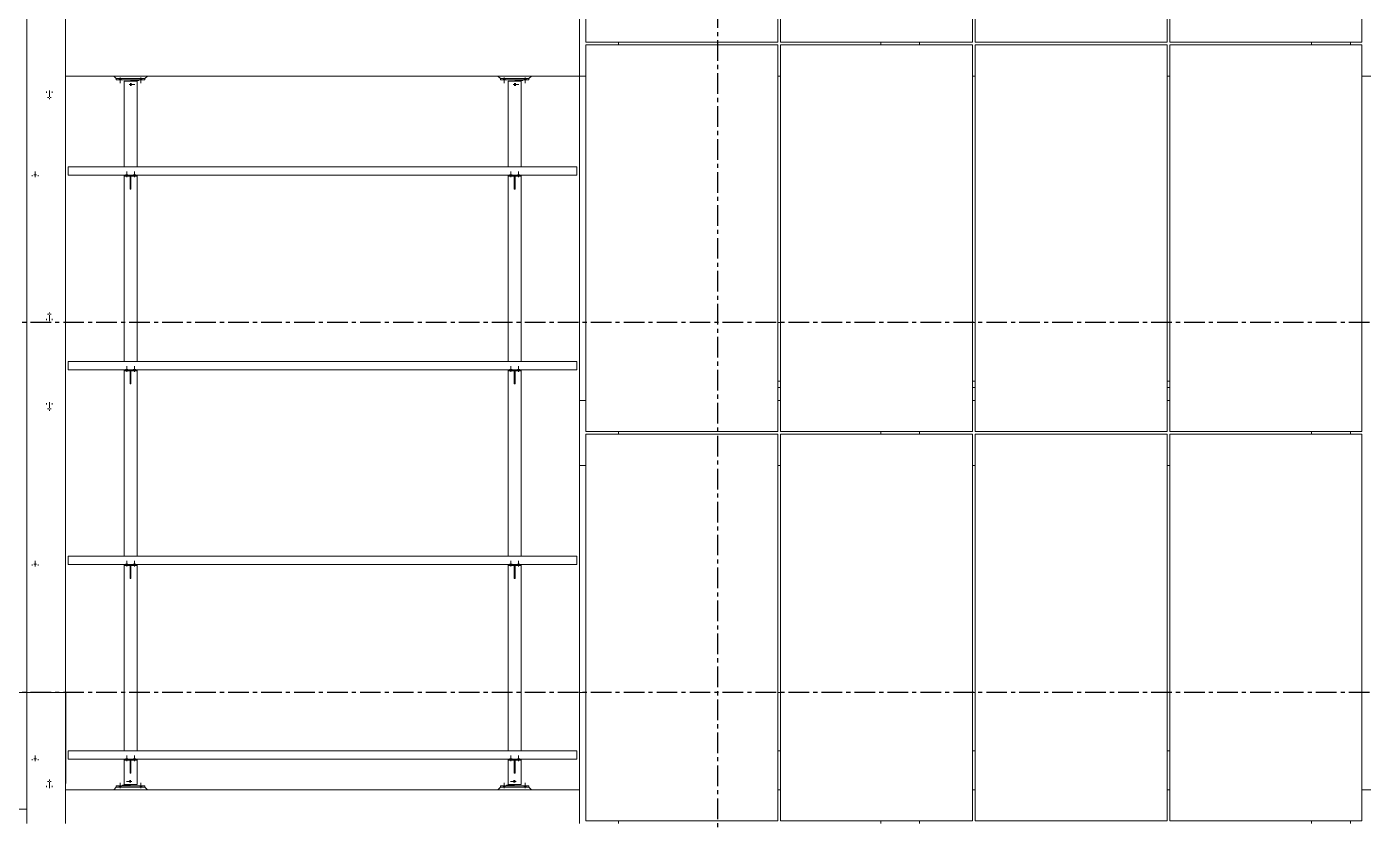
# Model space of a CAD drawing. Header units: millimetres. Extents: x 3774 to 718460, y -768339 to 192544.
# Drawn here: x 419649 to 429947, y -638927 to -632797 of the extents above; entities that cross this region are included whole.
import ezdxf

# ---------------------------------------------------------------- set-up
doc = ezdxf.new("R2010")
doc.units = ezdxf.units.MM
for name, pattern in [('CENTER', [50.8, 31.75, -6.35, 6.35, -6.35]), ('XKITLINE00', [0]), ('XKITLINE02', [4, 2, -2])]:
    doc.linetypes.add(name, pattern=pattern)
doc.layers.add('Bolt', color=7, linetype='Continuous', lineweight=0)
doc.layers.add('Part', color=7, linetype='Continuous', lineweight=0)

# ---------------------------------------------------------------- blocks, each defined once
blk = doc.blocks.new('*A6373519')
at = {"layer": 'Part', "color": 7, "linetype": 'XKITLINE00', "lineweight": 0}
for p, q in [((2328.969518, -124.453462), (2179.563596, -124.453462)), ((2328.169484, -131.653462), (2328.969518, -131.653462))]:
    blk.add_line(p, q, dxfattribs=at)
blk = doc.blocks.new('*A13134195')
at = {"layer": 'Part', "color": 7, "linetype": 'XKITLINE00', "lineweight": 0}
for p, q in [((2331.369518, -86.453462), (2331.369518, -82.453462)), ((2331.369518, -86.453462), (2363.435963, -86.453462)), ((2375.275963, -86.453462), (2375.435963, -86.453462)), ((2387.275963, -86.453462), (2387.435963, -86.453462)), ((2399.275963, -86.453462), (2399.435963, -86.453462)), ((2411.275963, -86.453462), (2423.369525, -86.453462))]:
    blk.add_line(p, q, dxfattribs=at)
blk = doc.blocks.new('*A13144196')
at = {"layer": 'Part', "color": 7, "linetype": 'XKITLINE00', "lineweight": 0}
for p, q in [((2375.275963, -101.653462), (2375.435963, -101.653462)), ((2387.275963, -101.653462), (2387.435963, -101.653462)), ((2399.275963, -101.653462), (2399.435963, -101.653462)), ((2375.275963, -105.253462), (2375.435963, -105.253462)), ((2387.275963, -105.253462), (2387.435963, -105.253462)), ((2399.275963, -105.253462), (2399.435963, -105.253462))]:
    blk.add_line(p, q, dxfattribs=at)
blk = doc.blocks.new('*A13194201')
at = {"layer": 'Part', "color": 7, "linetype": 'XKITLINE00', "lineweight": 0}
for p, q in [((2399.435963, -60.533462), (2399.435963, -84.373462)), ((2411.275963, -60.533462), (2411.275963, -84.373462)), ((2411.275963, -84.373462), (2399.435963, -84.373462)), ((2411.275963, -84.533462), (2399.435963, -84.533462)), ((2399.435963, -84.533462), (2399.435963, -108.373462)), ((2411.275963, -84.533462), (2411.275963, -108.373462)), ((2411.275963, -108.373462), (2399.435963, -108.373462)), ((2411.275963, -108.533462), (2399.435963, -108.533462)), ((2399.435963, -108.533462), (2399.435963, -132.373462)), ((2411.275963, -108.533462), (2411.275963, -132.373462)), ((2411.275963, -132.373462), (2399.435963, -132.373462))]:
    blk.add_line(p, q, dxfattribs=at)
blk = doc.blocks.new('*A13204202')
at = {"layer": 'Part', "color": 7, "linetype": 'XKITLINE00', "lineweight": 0}
for p, q in [((2387.435963, -60.533462), (2387.435963, -84.373462)), ((2399.275963, -60.533462), (2399.275963, -84.373462)), ((2399.275963, -84.373462), (2387.435963, -84.373462)), ((2399.275963, -84.533462), (2387.435963, -84.533462)), ((2387.435963, -84.533462), (2387.435963, -108.373462)), ((2399.275963, -84.533462), (2399.275963, -108.373462)), ((2399.275963, -108.373462), (2387.435963, -108.373462)), ((2399.275963, -108.533462), (2387.435963, -108.533462)), ((2387.435963, -108.533462), (2387.435963, -132.373462)), ((2399.275963, -108.533462), (2399.275963, -132.373462)), ((2399.275963, -132.373462), (2387.435963, -132.373462))]:
    blk.add_line(p, q, dxfattribs=at)
blk = doc.blocks.new('*A13214203')
at = {"layer": 'Part', "color": 7, "linetype": 'XKITLINE00', "lineweight": 0}
for p, q in [((2363.435963, -60.533462), (2363.435963, -84.373462)), ((2375.275963, -60.533462), (2375.275963, -84.373462)), ((2375.275963, -84.373462), (2363.435963, -84.373462)), ((2375.275963, -84.533462), (2363.435963, -84.533462)), ((2363.435963, -84.533462), (2363.435963, -108.373462)), ((2375.275963, -84.533462), (2375.275963, -108.373462)), ((2375.275963, -108.373462), (2363.435963, -108.373462)), ((2375.275963, -108.533462), (2363.435963, -108.533462)), ((2363.435963, -108.533462), (2363.435963, -132.373462)), ((2375.275963, -108.533462), (2375.275963, -132.373462)), ((2375.275963, -132.373462), (2363.435963, -132.373462))]:
    blk.add_line(p, q, dxfattribs=at)
blk = doc.blocks.new('*A13224204')
at = {"layer": 'Part', "color": 7, "linetype": 'XKITLINE00', "lineweight": 0}
for p, q in [((2375.435963, -60.533462), (2375.435963, -84.373462)), ((2387.275963, -60.533462), (2387.275963, -84.373462)), ((2387.275963, -84.373462), (2375.435963, -84.373462)), ((2387.275963, -84.533462), (2375.435963, -84.533462)), ((2375.435963, -84.533462), (2375.435963, -108.373462)), ((2387.275963, -84.533462), (2387.275963, -108.373462)), ((2387.275963, -108.373462), (2375.435963, -108.373462)), ((2387.275963, -108.533462), (2375.435963, -108.533462)), ((2375.435963, -108.533462), (2375.435963, -132.373462)), ((2387.275963, -108.533462), (2387.275963, -132.373462)), ((2387.275963, -132.373462), (2375.435963, -132.373462))]:
    blk.add_line(p, q, dxfattribs=at)
blk = doc.blocks.new('*A13234205')
at = {"layer": 'Part', "color": 7, "linetype": 'XKITLINE00', "lineweight": 0}
for p, q in [((2375.275963, -124.453462), (2375.435963, -124.453462)), ((2387.275963, -124.453462), (2387.435963, -124.453462)), ((2399.275963, -124.453462), (2399.435963, -124.453462)), ((2375.275963, -128.053462), (2375.435963, -128.053462)), ((2387.275963, -128.053462), (2387.435963, -128.053462)), ((2399.275963, -128.053462), (2399.435963, -128.053462))]:
    blk.add_line(p, q, dxfattribs=at)
blk = doc.blocks.new('*A13244206')
at = {"layer": 'Part', "color": 7, "linetype": 'XKITLINE00', "lineweight": 0}
for p, q in [((2375.275963, -105.653462), (2375.435963, -105.653462)), ((2387.275963, -105.653462), (2387.435963, -105.653462)), ((2375.275963, -136.533462), (2375.435963, -136.533462)), ((2387.275963, -136.533462), (2387.435963, -136.533462))]:
    blk.add_line(p, q, dxfattribs=at)
blk = doc.blocks.new('*A13264208')
at = {"layer": 'Part', "color": 7, "linetype": 'XKITLINE00', "lineweight": 0}
for p, q in [((2363.049523, -106.453462), (2363.435963, -106.453462)), ((2363.049523, -110.453462), (2363.049523, -106.453462)), ((2375.275963, -106.453462), (2375.435963, -106.453462)), ((2387.275963, -106.453462), (2387.435963, -106.453462)), ((2399.275963, -106.453462), (2399.435963, -106.453462)), ((2408.169525, -108.533462), (2408.169525, -108.373462)), ((2363.049523, -110.453462), (2363.435963, -110.453462)), ((2375.275963, -110.453462), (2375.435963, -110.453462)), ((2387.275963, -110.453462), (2387.435963, -110.453462)), ((2399.275963, -110.453462), (2399.435963, -110.453462))]:
    blk.add_line(p, q, dxfattribs=at)
blk = doc.blocks.new('*A13274209')
at = {"layer": 'Part', "color": 7, "linetype": 'XKITLINE00', "lineweight": 0}
for p, q in [((2375.275963, -130.453462), (2375.435963, -130.453462)), ((2387.275963, -130.453462), (2387.435963, -130.453462)), ((2399.275963, -130.453462), (2399.435963, -130.453462)), ((2365.449523, -132.533462), (2365.449523, -132.373462)), ((2408.169525, -132.533462), (2408.169525, -132.373462)), ((2375.275963, -134.453462), (2375.435963, -134.453462)), ((2387.275963, -134.453462), (2387.435963, -134.453462)), ((2399.275963, -134.453462), (2399.435963, -134.453462))]:
    blk.add_line(p, q, dxfattribs=at)
blk = doc.blocks.new('*A13304212')
at = {"layer": 'Part', "color": 7, "linetype": 'XKITLINE00', "lineweight": 0}
for p, q in [((2335.769518, -86.773462), (2334.969518, -86.773462)), ((2334.969518, -92.053462), (2334.969518, -86.773462)), ((2335.769518, -92.053462), (2335.769518, -86.773462)), ((2334.969518, -104.053462), (2334.969518, -92.621462)), ((2335.769518, -104.053462), (2335.769518, -92.621462)), ((2334.969518, -116.053462), (2334.969518, -104.621462)), ((2335.769518, -116.053462), (2335.769518, -104.621462)), ((2334.969518, -128.053462), (2334.969518, -116.621462)), ((2335.769518, -128.053462), (2335.769518, -116.621462)), ((2334.969518, -130.133462), (2334.969518, -128.621462)), ((2335.769518, -130.133462), (2335.769518, -128.621462)), ((2334.969518, -130.133462), (2335.769518, -130.133462))]:
    blk.add_line(p, q, dxfattribs=at)
blk = doc.blocks.new('*A13314213')
at = {"layer": 'Part', "color": 7, "linetype": 'XKITLINE00', "lineweight": 0}
for p, q in [((2359.449603, -86.773462), (2358.649603, -86.773462)), ((2358.649603, -92.053462), (2358.649603, -86.773462)), ((2359.449603, -92.053462), (2359.449603, -86.773462)), ((2358.649603, -104.053462), (2358.649603, -92.621462)), ((2359.449603, -104.053462), (2359.449603, -92.621462)), ((2358.649603, -116.053462), (2358.649603, -104.621462)), ((2359.449603, -116.053462), (2359.449603, -104.621462)), ((2358.649603, -128.053462), (2358.649603, -116.621462)), ((2359.449603, -128.053462), (2359.449603, -116.621462)), ((2358.649603, -130.133462), (2358.649603, -128.621462)), ((2359.449603, -130.133462), (2359.449603, -128.621462)), ((2358.649603, -130.133462), (2359.449603, -130.133462))]:
    blk.add_line(p, q, dxfattribs=at)
blk = doc.blocks.new('*A13354217')
at = {"layer": 'Part', "color": 7, "linetype": 'XKITLINE00', "lineweight": 0}
for p, q in [((2408.169525, -84.533462), (2408.169525, -84.373462)), ((2410.569525, -84.533462), (2410.569525, -84.373462)), ((2408.169525, -108.533462), (2408.169525, -108.373462)), ((2410.569525, -108.533462), (2410.569525, -108.373462))]:
    blk.add_line(p, q, dxfattribs=at)
blk = doc.blocks.new('*A13364218')
at = {"layer": 'Part', "color": 7, "linetype": 'XKITLINE00', "lineweight": 0}
for p, q in [((2381.609525, -84.533462), (2381.609525, -84.373462)), ((2384.009525, -84.533462), (2384.009525, -84.373462)), ((2381.609525, -108.533462), (2381.609525, -108.373462)), ((2384.009525, -108.533462), (2384.009525, -108.373462))]:
    blk.add_line(p, q, dxfattribs=at)
blk = doc.blocks.new('*A13374219')
at = {"layer": 'Part', "color": 7, "linetype": 'XKITLINE00', "lineweight": 0}
for p, q in [((2328.969518, -124.453462), (2328.969518, -78.053462)), ((2328.969518, -78.053462), (2331.369518, -78.053462)), ((2331.369518, -124.453462), (2331.369518, -78.053462)), ((2328.969518, -124.453462), (2331.369518, -124.453462))]:
    blk.add_line(p, q, dxfattribs=at)
blk = doc.blocks.new('*A13384220')
at = {"layer": 'Part', "color": 7, "linetype": 'XKITLINE00', "lineweight": 0}
for p, q in [((2363.049523, -124.453462), (2363.049523, -78.053462)), ((2363.049523, -78.053462), (2363.435963, -78.053462)), ((2365.449523, -84.533462), (2365.449523, -84.373462)), ((2365.449523, -108.533462), (2365.449523, -108.373462)), ((2363.049523, -124.453462), (2363.435963, -124.453462))]:
    blk.add_line(p, q, dxfattribs=at)
blk = doc.blocks.new('*A13664248')
at = {"layer": 'Bolt', "color": 7, "linetype": 'XKITLINE00', "lineweight": 0}
for p, q in [((2330.257525, -87.773462), (2330.332117, -87.773462)), ((2330.369525, -87.661462), (2330.369525, -87.736054)), ((2330.369525, -87.885462), (2330.369525, -87.81087)), ((2330.481525, -87.773462), (2330.406933, -87.773462))]:
    blk.add_line(p, q, dxfattribs=at)
blk = doc.blocks.new('*A13694251')
at = {"layer": 'Bolt', "color": 7, "linetype": 'XKITLINE00', "lineweight": 0}
for p, q in [((2330.257526, -87.773462), (2330.332118, -87.773462)), ((2330.369526, -87.661462), (2330.369526, -87.736054)), ((2330.369526, -87.885462), (2330.369526, -87.81087)), ((2330.481526, -87.773462), (2330.406934, -87.773462))]:
    blk.add_line(p, q, dxfattribs=at)
blk = doc.blocks.new('*A13944276')
at = {"layer": 'Part', "color": 7, "linetype": 'XKITLINE00', "lineweight": 0}
for p, q in [((2363.049523, -132.533462), (2363.049523, -124.453462)), ((2363.049523, -124.453462), (2363.435963, -124.453462)), ((2365.449523, -132.533462), (2365.449523, -132.373462)), ((2363.279433, -148.853462), (2363.435963, -148.853462))]:
    blk.add_line(p, q, dxfattribs=at)
blk = doc.blocks.new('*A13954277')
at = {"layer": 'Part', "color": 7, "linetype": 'XKITLINE00', "lineweight": 0}
for p, q in [((2328.969518, -132.533462), (2328.969518, -124.453462)), ((2328.969518, -124.453462), (2331.369518, -124.453462)), ((2331.369518, -132.533462), (2331.369518, -124.453462))]:
    blk.add_line(p, q, dxfattribs=at)
blk = doc.blocks.new('*A14034285')
at = {"layer": 'Part', "color": 7, "linetype": 'XKITLINE00', "lineweight": 0}
for p, q in [((2336.249518, -130.213462), (2334.489518, -130.213462)), ((2334.489518, -130.213462), (2334.489518, -130.293462)), ((2336.249518, -130.293462), (2334.489518, -130.293462)), ((2336.249518, -130.213462), (2336.249518, -130.293462))]:
    blk.add_line(p, q, dxfattribs=at)
blk = doc.blocks.new('*A14044286')
at = {"layer": 'Part', "color": 7, "linetype": 'XKITLINE00', "lineweight": 0}
for p, q in [((2334.329518, -130.453462), (2334.489518, -130.293462)), ((2334.489518, -130.293462), (2336.249518, -130.293462)), ((2336.249518, -130.293462), (2336.409518, -130.453462))]:
    blk.add_line(p, q, dxfattribs=at)
blk = doc.blocks.new('*A14054287')
at = {"layer": 'Part', "color": 7, "linetype": 'XKITLINE00', "lineweight": 0}
for p, q in [((2335.305518, -130.133462), (2335.305518, -130.173462)), ((2335.345518, -130.213462), (2335.345518, -130.133462)), ((2335.305518, -130.173462), (2334.865518, -130.173462)), ((2334.865518, -130.173462), (2334.865518, -130.213462))]:
    blk.add_line(p, q, dxfattribs=at)
blk = doc.blocks.new('*A14064288')
at = {"layer": 'Part', "color": 7, "linetype": 'XKITLINE00', "lineweight": 0}
for p, q in [((2334.969518, -128.573462), (2334.969518, -128.621462)), ((2334.969518, -128.621462), (2335.769518, -128.621462)), ((2335.769518, -128.621462), (2335.769518, -128.573462))]:
    blk.add_line(p, q, dxfattribs=at)
blk = doc.blocks.new('*A14074289')
at = {"layer": 'Part', "color": 7, "linetype": 'XKITLINE00', "lineweight": 0}
for p, q in [((2335.345518, -129.421462), (2335.345518, -128.621462)), ((2335.345518, -128.621462), (2335.393518, -128.621462)), ((2335.345518, -128.861462), (2335.393518, -128.861462)), ((2335.393518, -129.421462), (2335.393518, -128.621462)), ((2335.345518, -129.421462), (2335.393518, -129.421462))]:
    blk.add_line(p, q, dxfattribs=at)
blk = doc.blocks.new('*A14214303')
at = {"layer": 'Part', "color": 7, "linetype": 'XKITLINE00', "lineweight": 0}
for p, q in [((2335.345518, -117.421462), (2335.345518, -116.621462)), ((2335.345518, -116.621462), (2335.393518, -116.621462)), ((2335.345518, -116.861462), (2335.393518, -116.861462)), ((2335.393518, -117.421462), (2335.393518, -116.621462)), ((2335.345518, -117.421462), (2335.393518, -117.421462))]:
    blk.add_line(p, q, dxfattribs=at)
blk = doc.blocks.new('*A14224304')
at = {"layer": 'Part', "color": 7, "linetype": 'XKITLINE00', "lineweight": 0}
for p, q in [((2334.969518, -116.573462), (2334.969518, -116.621462)), ((2334.969518, -116.621462), (2335.769518, -116.621462)), ((2335.769518, -116.621462), (2335.769518, -116.573462))]:
    blk.add_line(p, q, dxfattribs=at)
blk = doc.blocks.new('*A14324314')
at = {"layer": 'Bolt', "color": 7, "linetype": 'XKITLINE00', "lineweight": 0}
for p, q in [((2330.257526, -129.933462), (2330.332118, -129.933462)), ((2330.369526, -129.821462), (2330.369526, -129.896054)), ((2330.369526, -130.045462), (2330.369526, -129.97087)), ((2330.481526, -129.933462), (2330.406934, -129.933462))]:
    blk.add_line(p, q, dxfattribs=at)
blk = doc.blocks.new('*A14334315')
at = {"layer": 'Bolt', "color": 7, "linetype": 'XKITLINE02', "lineweight": 0}
for p, q in [((2330.369526, -130.356822), (2330.369526, -130.013462)), ((2330.369526, -130.356822), (2330.369526, -130.013462)), ((2330.193526, -130.293462), (2330.193526, -130.213462)), ((2330.193526, -130.293462), (2330.193526, -130.213462)), ((2330.545526, -130.293462), (2330.545526, -130.213462)), ((2330.545526, -130.293462), (2330.545526, -130.213462))]:
    blk.add_line(p, q, dxfattribs=at)
blk = doc.blocks.new('*A14344316')
at = {"layer": 'Bolt', "color": 7, "linetype": 'XKITLINE02', "lineweight": 0}
for p, q in [((2335.456878, -129.933462), (2335.113518, -129.933462)), ((2335.345518, -129.877462), (2335.305518, -129.877462)), ((2335.345518, -129.989462), (2335.305518, -129.989462)), ((2335.393518, -129.877462), (2335.345518, -129.877462)), ((2335.393518, -129.989462), (2335.345518, -129.989462))]:
    blk.add_line(p, q, dxfattribs=at)
blk = doc.blocks.new('*A14354317')
at = {"layer": 'Bolt'}
for points in [[(2334.786, -130.213), (2334.786, -130.293), (2334.674, -130.293), (2334.674, -130.213)], [(2336.066, -130.213), (2336.066, -130.293), (2335.954, -130.293), (2335.954, -130.213)]]:
    blk.add_hatch(color=7, dxfattribs=at).paths.add_polyline_path(points, flags=17)
at = {"layer": 'Bolt', "color": 7, "linetype": 'XKITLINE00', "lineweight": 0}
for p, q in [((2334.73, -130.357), (2334.73, -130.013)), ((2336.01, -130.357), (2336.01, -130.013)), ((2334.674, -130.293), (2334.674, -130.213)), ((2334.786, -130.293), (2334.786, -130.213)), ((2335.954, -130.293), (2335.954, -130.213)), ((2336.066, -130.293), (2336.066, -130.213))]:
    blk.add_line(p, q, dxfattribs=at)
blk = doc.blocks.new('*A14364318')
at = {"layer": 'Bolt'}
for points in [[(2335.074, -128.573), (2335.074, -128.525), (2335.186, -128.525), (2335.186, -128.573)], [(2335.554, -128.573), (2335.554, -128.525), (2335.666, -128.525), (2335.666, -128.573)], [(2335.074, -128.621), (2335.074, -128.573), (2335.186, -128.573), (2335.186, -128.621)], [(2335.554, -128.621), (2335.554, -128.573), (2335.666, -128.573), (2335.666, -128.621)]]:
    blk.add_hatch(color=7, dxfattribs=at).paths.add_polyline_path(points, flags=17)
at = {"layer": 'Bolt', "color": 7, "linetype": 'XKITLINE00', "lineweight": 0}
for p, q in [((2335.074, -128.573), (2335.074, -128.525)), ((2335.13, -128.685), (2335.13, -128.341)), ((2335.186, -128.573), (2335.186, -128.525)), ((2335.554, -128.573), (2335.554, -128.525)), ((2335.61, -128.685), (2335.61, -128.341)), ((2335.666, -128.573), (2335.666, -128.525)), ((2335.074, -128.621), (2335.074, -128.573)), ((2335.186, -128.621), (2335.186, -128.573)), ((2335.554, -128.621), (2335.554, -128.573)), ((2335.666, -128.621), (2335.666, -128.573))]:
    blk.add_line(p, q, dxfattribs=at)
blk = doc.blocks.new('*A14384320')
at = {"layer": 'Bolt', "color": 7, "linetype": 'XKITLINE02', "lineweight": 0}
for p, q in [((2329.433522, -128.573462), (2329.433522, -128.525462)), ((2329.433522, -128.573462), (2329.433522, -128.525462)), ((2329.489522, -128.684822), (2329.489522, -128.341462)), ((2329.489522, -128.684822), (2329.489522, -128.341462)), ((2329.545522, -128.573462), (2329.545522, -128.525462)), ((2329.545522, -128.573462), (2329.545522, -128.525462)), ((2329.313522, -128.621462), (2329.313522, -128.573462)), ((2329.313522, -128.621462), (2329.313522, -128.573462)), ((2329.665522, -128.621462), (2329.665522, -128.573462)), ((2329.665522, -128.621462), (2329.665522, -128.573462))]:
    blk.add_line(p, q, dxfattribs=at)
blk = doc.blocks.new('*A14424324')
at = {"layer": 'Bolt', "color": 7, "linetype": 'XKITLINE02', "lineweight": 0}
for p, q in [((2329.313525, -116.621462), (2329.313525, -116.573462)), ((2329.313525, -116.621462), (2329.313525, -116.573462)), ((2329.433525, -116.573462), (2329.433525, -116.525462)), ((2329.433525, -116.573462), (2329.433525, -116.525462)), ((2329.489525, -116.684822), (2329.489525, -116.341462)), ((2329.489525, -116.684822), (2329.489525, -116.341462)), ((2329.545525, -116.573462), (2329.545525, -116.525462)), ((2329.545525, -116.573462), (2329.545525, -116.525462)), ((2329.665525, -116.621462), (2329.665525, -116.573462)), ((2329.665525, -116.621462), (2329.665525, -116.573462))]:
    blk.add_line(p, q, dxfattribs=at)
blk = doc.blocks.new('*A14444326')
at = {"layer": 'Bolt', "color": 7, "linetype": 'XKITLINE02', "lineweight": 0}
for p, q in [((2329.313522, -116.621462), (2329.313522, -116.573462)), ((2329.313522, -116.621462), (2329.313522, -116.573462)), ((2329.433522, -116.573462), (2329.433522, -116.525462)), ((2329.433522, -116.573462), (2329.433522, -116.525462)), ((2329.489522, -116.684822), (2329.489522, -116.341462)), ((2329.489522, -116.684822), (2329.489522, -116.341462)), ((2329.545522, -116.573462), (2329.545522, -116.525462)), ((2329.545522, -116.573462), (2329.545522, -116.525462)), ((2329.665522, -116.621462), (2329.665522, -116.573462)), ((2329.665522, -116.621462), (2329.665522, -116.573462))]:
    blk.add_line(p, q, dxfattribs=at)
blk = doc.blocks.new('*A14454327')
at = {"layer": 'Bolt'}
for points in [[(2335.074, -116.573), (2335.074, -116.525), (2335.186, -116.525), (2335.186, -116.573)], [(2335.074, -116.621), (2335.074, -116.573), (2335.186, -116.573), (2335.186, -116.621)], [(2335.554, -116.573), (2335.554, -116.525), (2335.666, -116.525), (2335.666, -116.573)], [(2335.554, -116.621), (2335.554, -116.573), (2335.666, -116.573), (2335.666, -116.621)]]:
    blk.add_hatch(color=7, dxfattribs=at).paths.add_polyline_path(points, flags=17)
at = {"layer": 'Bolt', "color": 7, "linetype": 'XKITLINE00', "lineweight": 0}
for p, q in [((2335.074, -116.573), (2335.074, -116.525)), ((2335.074, -116.621), (2335.074, -116.573)), ((2335.13, -116.685), (2335.13, -116.341)), ((2335.186, -116.573), (2335.186, -116.525)), ((2335.186, -116.621), (2335.186, -116.573)), ((2335.554, -116.573), (2335.554, -116.525)), ((2335.554, -116.621), (2335.554, -116.573)), ((2335.61, -116.685), (2335.61, -116.341)), ((2335.666, -116.573), (2335.666, -116.525)), ((2335.666, -116.621), (2335.666, -116.573))]:
    blk.add_line(p, q, dxfattribs=at)
blk = doc.blocks.new('*A14774359')
at = {"layer": 'Bolt', "color": 7, "linetype": 'XKITLINE00', "lineweight": 0}
for p, q in [((2330.257525, -106.973462), (2330.332117, -106.973462)), ((2330.369525, -106.861462), (2330.369525, -106.936054)), ((2330.369525, -107.085462), (2330.369525, -107.01087)), ((2330.481525, -106.973462), (2330.406933, -106.973462))]:
    blk.add_line(p, q, dxfattribs=at)
blk = doc.blocks.new('*A14784360')
at = {"layer": 'Bolt', "color": 7, "linetype": 'XKITLINE02', "lineweight": 0}
for p, q in [((2330.193525, -106.613462), (2330.193525, -106.693462)), ((2330.193525, -106.613462), (2330.193525, -106.693462)), ((2330.369525, -106.550102), (2330.369525, -106.893462)), ((2330.369525, -106.550102), (2330.369525, -106.893462)), ((2330.545525, -106.613462), (2330.545525, -106.693462)), ((2330.545525, -106.613462), (2330.545525, -106.693462))]:
    blk.add_line(p, q, dxfattribs=at)
blk = doc.blocks.new('*A14814363')
at = {"layer": 'Bolt', "color": 7, "linetype": 'XKITLINE02', "lineweight": 0}
for p, q in [((2330.193526, -106.613462), (2330.193526, -106.693462)), ((2330.193526, -106.613462), (2330.193526, -106.693462)), ((2330.369526, -106.550102), (2330.369526, -106.893462)), ((2330.369526, -106.550102), (2330.369526, -106.893462)), ((2330.545526, -106.613462), (2330.545526, -106.693462)), ((2330.545526, -106.613462), (2330.545526, -106.693462))]:
    blk.add_line(p, q, dxfattribs=at)
blk = doc.blocks.new('*A14824364')
at = {"layer": 'Bolt', "color": 7, "linetype": 'XKITLINE00', "lineweight": 0}
for p, q in [((2330.257526, -106.973462), (2330.332118, -106.973462)), ((2330.369526, -106.861462), (2330.369526, -106.936054)), ((2330.369526, -107.085462), (2330.369526, -107.01087)), ((2330.481526, -106.973462), (2330.406934, -106.973462))]:
    blk.add_line(p, q, dxfattribs=at)
blk = doc.blocks.new('*A14834365')
at = {"layer": 'Bolt', "color": 7, "linetype": 'XKITLINE00', "lineweight": 0}
for p, q in [((2330.257525, -101.133462), (2330.332117, -101.133462)), ((2330.369525, -101.021462), (2330.369525, -101.096054)), ((2330.369525, -101.245462), (2330.369525, -101.17087)), ((2330.481525, -101.133462), (2330.406933, -101.133462))]:
    blk.add_line(p, q, dxfattribs=at)
blk = doc.blocks.new('*A14844366')
at = {"layer": 'Bolt', "color": 7, "linetype": 'XKITLINE02', "lineweight": 0}
for p, q in [((2330.369525, -101.556822), (2330.369525, -101.213462)), ((2330.369525, -101.556822), (2330.369525, -101.213462)), ((2330.193525, -101.493462), (2330.193525, -101.413462)), ((2330.193525, -101.493462), (2330.193525, -101.413462)), ((2330.545525, -101.493462), (2330.545525, -101.413462)), ((2330.545525, -101.493462), (2330.545525, -101.413462))]:
    blk.add_line(p, q, dxfattribs=at)
blk = doc.blocks.new('*A14854367')
at = {"layer": 'Bolt', "color": 7, "linetype": 'XKITLINE02', "lineweight": 0}
for p, q in [((2329.313525, -92.621462), (2329.313525, -92.573462)), ((2329.313525, -92.621462), (2329.313525, -92.573462)), ((2329.433525, -92.573462), (2329.433525, -92.525462)), ((2329.433525, -92.573462), (2329.433525, -92.525462)), ((2329.489525, -92.684822), (2329.489525, -92.341462)), ((2329.489525, -92.684822), (2329.489525, -92.341462)), ((2329.545525, -92.573462), (2329.545525, -92.525462)), ((2329.545525, -92.573462), (2329.545525, -92.525462)), ((2329.665525, -92.621462), (2329.665525, -92.573462)), ((2329.665525, -92.621462), (2329.665525, -92.573462))]:
    blk.add_line(p, q, dxfattribs=at)
blk = doc.blocks.new('*A14884370')
at = {"layer": 'Bolt', "color": 7, "linetype": 'XKITLINE00', "lineweight": 0}
for p, q in [((2330.257526, -101.133462), (2330.332118, -101.133462)), ((2330.369526, -101.021462), (2330.369526, -101.096054)), ((2330.369526, -101.245462), (2330.369526, -101.17087)), ((2330.481526, -101.133462), (2330.406934, -101.133462))]:
    blk.add_line(p, q, dxfattribs=at)
blk = doc.blocks.new('*A14894371')
at = {"layer": 'Bolt', "color": 7, "linetype": 'XKITLINE02', "lineweight": 0}
for p, q in [((2330.369526, -101.556822), (2330.369526, -101.213462)), ((2330.369526, -101.556822), (2330.369526, -101.213462)), ((2330.193526, -101.493462), (2330.193526, -101.413462)), ((2330.193526, -101.493462), (2330.193526, -101.413462)), ((2330.545526, -101.493462), (2330.545526, -101.413462)), ((2330.545526, -101.493462), (2330.545526, -101.413462))]:
    blk.add_line(p, q, dxfattribs=at)
blk = doc.blocks.new('*A14904372')
at = {"layer": 'Bolt', "color": 7, "linetype": 'XKITLINE02', "lineweight": 0}
for p, q in [((2329.313522, -92.621462), (2329.313522, -92.573462)), ((2329.313522, -92.621462), (2329.313522, -92.573462)), ((2329.433522, -92.573462), (2329.433522, -92.525462)), ((2329.433522, -92.573462), (2329.433522, -92.525462)), ((2329.489522, -92.684822), (2329.489522, -92.341462)), ((2329.489522, -92.684822), (2329.489522, -92.341462)), ((2329.545522, -92.573462), (2329.545522, -92.525462)), ((2329.545522, -92.573462), (2329.545522, -92.525462)), ((2329.665522, -92.621462), (2329.665522, -92.573462)), ((2329.665522, -92.621462), (2329.665522, -92.573462))]:
    blk.add_line(p, q, dxfattribs=at)
blk = doc.blocks.new('*A14934375')
at = {"layer": 'Bolt', "color": 7, "linetype": 'XKITLINE02', "lineweight": 0}
for p, q in [((2329.433525, -128.573462), (2329.433525, -128.525462)), ((2329.433525, -128.573462), (2329.433525, -128.525462)), ((2329.489525, -128.684822), (2329.489525, -128.341462)), ((2329.489525, -128.684822), (2329.489525, -128.341462)), ((2329.545525, -128.573462), (2329.545525, -128.525462)), ((2329.545525, -128.573462), (2329.545525, -128.525462)), ((2329.313525, -128.621462), (2329.313525, -128.573462)), ((2329.313525, -128.621462), (2329.313525, -128.573462)), ((2329.665525, -128.621462), (2329.665525, -128.573462)), ((2329.665525, -128.621462), (2329.665525, -128.573462))]:
    blk.add_line(p, q, dxfattribs=at)
blk = doc.blocks.new('*A14964378')
at = {"layer": 'Bolt', "color": 7, "linetype": 'XKITLINE02', "lineweight": 0}
for p, q in [((2330.369525, -130.356822), (2330.369525, -130.013462)), ((2330.369525, -130.356822), (2330.369525, -130.013462)), ((2330.193525, -130.293462), (2330.193525, -130.213462)), ((2330.193525, -130.293462), (2330.193525, -130.213462)), ((2330.545525, -130.293462), (2330.545525, -130.213462)), ((2330.545525, -130.293462), (2330.545525, -130.213462))]:
    blk.add_line(p, q, dxfattribs=at)
blk = doc.blocks.new('*A14974379')
at = {"layer": 'Bolt', "color": 7, "linetype": 'XKITLINE00', "lineweight": 0}
for p, q in [((2330.257525, -129.933462), (2330.332117, -129.933462)), ((2330.369525, -129.821462), (2330.369525, -129.896054)), ((2330.369525, -130.045462), (2330.369525, -129.97087)), ((2330.481525, -129.933462), (2330.406933, -129.933462))]:
    blk.add_line(p, q, dxfattribs=at)
blk = doc.blocks.new('*A15074389')
at = {"layer": 'Part', "color": 7, "linetype": 'XKITLINE00', "lineweight": 0}
for p, q in [((2362.889518, -104.053462), (2331.529518, -104.053462)), ((2331.529518, -104.573462), (2331.529518, -104.053462)), ((2362.889518, -104.573462), (2331.529518, -104.573462)), ((2362.889518, -104.573462), (2362.889518, -104.053462))]:
    blk.add_line(p, q, dxfattribs=at)
blk = doc.blocks.new('*A15084390')
at = {"layer": 'Part', "color": 7, "linetype": 'XKITLINE00', "lineweight": 0}
for p, q in [((2358.649603, -104.573462), (2358.649603, -104.621462)), ((2358.649603, -104.621462), (2359.449603, -104.621462)), ((2359.449603, -104.621462), (2359.449603, -104.573462))]:
    blk.add_line(p, q, dxfattribs=at)
blk = doc.blocks.new('*A15094391')
at = {"layer": 'Part', "color": 7, "linetype": 'XKITLINE00', "lineweight": 0}
for p, q in [((2359.025603, -105.421462), (2359.025603, -104.621462)), ((2359.025603, -104.621462), (2359.073603, -104.621462)), ((2359.073603, -105.421462), (2359.073603, -104.621462)), ((2359.025603, -104.861462), (2359.073603, -104.861462)), ((2359.025603, -105.421462), (2359.073603, -105.421462))]:
    blk.add_line(p, q, dxfattribs=at)
blk = doc.blocks.new('*A15104392')
at = {"layer": 'Part', "color": 7, "linetype": 'XKITLINE00', "lineweight": 0}
for p, q in [((2335.345518, -105.421462), (2335.345518, -104.621462)), ((2335.345518, -104.621462), (2335.393518, -104.621462)), ((2335.393518, -105.421462), (2335.393518, -104.621462)), ((2335.345518, -104.861462), (2335.393518, -104.861462)), ((2335.345518, -105.421462), (2335.393518, -105.421462))]:
    blk.add_line(p, q, dxfattribs=at)
blk = doc.blocks.new('*A15114393')
at = {"layer": 'Part', "color": 7, "linetype": 'XKITLINE00', "lineweight": 0}
for p, q in [((2334.969518, -104.573462), (2334.969518, -104.621462)), ((2334.969518, -104.621462), (2335.769518, -104.621462)), ((2335.769518, -104.621462), (2335.769518, -104.573462))]:
    blk.add_line(p, q, dxfattribs=at)
blk = doc.blocks.new('*A15124394')
at = {"layer": 'Part', "color": 7, "linetype": 'XKITLINE00', "lineweight": 0}
for p, q in [((2362.889518, -92.053462), (2331.529518, -92.053462)), ((2331.529518, -92.573462), (2331.529518, -92.053462)), ((2362.889518, -92.573462), (2362.889518, -92.053462)), ((2362.889518, -92.573462), (2331.529518, -92.573462))]:
    blk.add_line(p, q, dxfattribs=at)
blk = doc.blocks.new('*A15134395')
at = {"layer": 'Part', "color": 7, "linetype": 'XKITLINE00', "lineweight": 0}
for p, q in [((2358.649603, -92.573462), (2358.649603, -92.621462)), ((2358.649603, -92.621462), (2359.449603, -92.621462)), ((2359.449603, -92.621462), (2359.449603, -92.573462))]:
    blk.add_line(p, q, dxfattribs=at)
blk = doc.blocks.new('*A15144396')
at = {"layer": 'Part', "color": 7, "linetype": 'XKITLINE00', "lineweight": 0}
for p, q in [((2359.025603, -93.421462), (2359.025603, -92.621462)), ((2359.025603, -92.621462), (2359.073603, -92.621462)), ((2359.025603, -92.861462), (2359.073603, -92.861462)), ((2359.073603, -93.421462), (2359.073603, -92.621462)), ((2359.025603, -93.421462), (2359.073603, -93.421462))]:
    blk.add_line(p, q, dxfattribs=at)
blk = doc.blocks.new('*A15154397')
at = {"layer": 'Part', "color": 7, "linetype": 'XKITLINE00', "lineweight": 0}
for p, q in [((2334.969518, -92.573462), (2334.969518, -92.621462)), ((2334.969518, -92.621462), (2335.769518, -92.621462)), ((2335.769518, -92.621462), (2335.769518, -92.573462))]:
    blk.add_line(p, q, dxfattribs=at)
blk = doc.blocks.new('*A15164398')
at = {"layer": 'Part', "color": 7, "linetype": 'XKITLINE00', "lineweight": 0}
for p, q in [((2335.345518, -93.421462), (2335.345518, -92.621462)), ((2335.345518, -92.621462), (2335.393518, -92.621462)), ((2335.345518, -92.861462), (2335.393518, -92.861462)), ((2335.393518, -93.421462), (2335.393518, -92.621462)), ((2335.345518, -93.421462), (2335.393518, -93.421462))]:
    blk.add_line(p, q, dxfattribs=at)
blk = doc.blocks.new('*A15174399')
at = {"layer": 'Part', "color": 7, "linetype": 'XKITLINE00', "lineweight": 0}
blk.add_line((2331.369605, -130.053462), (2331.369605, -124.453462), dxfattribs=at)
blk = doc.blocks.new('*A15184400')
at = {"layer": 'Part', "color": 7, "linetype": 'XKITLINE00', "lineweight": 0}
for p, q in [((2363.049523, -130.453462), (2331.369518, -130.453462)), ((2331.369518, -130.453462), (2331.369518, -132.533462)), ((2363.049523, -132.533462), (2363.049523, -130.453462)), ((2339.279433, -134.453462), (2339.439433, -134.453462)), ((2351.279433, -134.453462), (2351.439433, -134.453462))]:
    blk.add_line(p, q, dxfattribs=at)
blk = doc.blocks.new('*A15194401')
at = {"layer": 'Part', "color": 7, "linetype": 'XKITLINE00', "lineweight": 0}
for p, q in [((2362.889518, -128.053462), (2331.529518, -128.053462)), ((2331.529518, -128.573462), (2331.529518, -128.053462)), ((2362.889518, -128.573462), (2362.889518, -128.053462)), ((2362.889518, -128.573462), (2331.529518, -128.573462))]:
    blk.add_line(p, q, dxfattribs=at)
blk = doc.blocks.new('*A15204402')
at = {"layer": 'Part', "color": 7, "linetype": 'XKITLINE00', "lineweight": 0}
for p, q in [((2362.889518, -116.053462), (2331.529518, -116.053462)), ((2331.529518, -116.573462), (2331.529518, -116.053462)), ((2362.889518, -116.573462), (2362.889518, -116.053462)), ((2362.889518, -116.573462), (2331.529518, -116.573462))]:
    blk.add_line(p, q, dxfattribs=at)
blk = doc.blocks.new('*A15214403')
at = {"layer": 'Part', "color": 7, "linetype": 'XKITLINE00', "lineweight": 0}
for p, q in [((2358.649603, -116.573462), (2358.649603, -116.621462)), ((2358.649603, -116.621462), (2359.449603, -116.621462)), ((2359.449603, -116.621462), (2359.449603, -116.573462))]:
    blk.add_line(p, q, dxfattribs=at)
blk = doc.blocks.new('*A15224404')
at = {"layer": 'Part', "color": 7, "linetype": 'XKITLINE00', "lineweight": 0}
for p, q in [((2359.025603, -117.421462), (2359.025603, -116.621462)), ((2359.025603, -116.621462), (2359.073603, -116.621462)), ((2359.025603, -116.861462), (2359.073603, -116.861462)), ((2359.073603, -117.421462), (2359.073603, -116.621462)), ((2359.025603, -117.421462), (2359.073603, -117.421462))]:
    blk.add_line(p, q, dxfattribs=at)
blk = doc.blocks.new('*A15234405')
at = {"layer": 'Part', "color": 7, "linetype": 'XKITLINE00', "lineweight": 0}
for p, q in [((2358.649603, -128.573462), (2358.649603, -128.621462)), ((2358.649603, -128.621462), (2359.449603, -128.621462)), ((2359.449603, -128.621462), (2359.449603, -128.573462))]:
    blk.add_line(p, q, dxfattribs=at)
blk = doc.blocks.new('*A15244406')
at = {"layer": 'Part', "color": 7, "linetype": 'XKITLINE00', "lineweight": 0}
for p, q in [((2359.025603, -129.421462), (2359.025603, -128.621462)), ((2359.025603, -128.621462), (2359.073603, -128.621462)), ((2359.025603, -128.861462), (2359.073603, -128.861462)), ((2359.073603, -129.421462), (2359.073603, -128.621462)), ((2359.025603, -129.421462), (2359.073603, -129.421462))]:
    blk.add_line(p, q, dxfattribs=at)
blk = doc.blocks.new('*A15254407')
at = {"layer": 'Part', "color": 7, "linetype": 'XKITLINE00', "lineweight": 0}
for p, q in [((2358.985603, -130.133462), (2358.985603, -130.173462)), ((2359.025603, -130.213462), (2359.025603, -130.133462)), ((2358.985603, -130.173462), (2358.545603, -130.173462)), ((2358.545603, -130.173462), (2358.545603, -130.213462))]:
    blk.add_line(p, q, dxfattribs=at)
blk = doc.blocks.new('*A15264408')
at = {"layer": 'Part', "color": 7, "linetype": 'XKITLINE00', "lineweight": 0}
for p, q in [((2358.009603, -130.453462), (2358.169603, -130.293462)), ((2358.169603, -130.293462), (2359.929603, -130.293462)), ((2359.929603, -130.293462), (2360.089603, -130.453462))]:
    blk.add_line(p, q, dxfattribs=at)
blk = doc.blocks.new('*A15274409')
at = {"layer": 'Part', "color": 7, "linetype": 'XKITLINE00', "lineweight": 0}
for p, q in [((2359.929603, -130.213462), (2358.169603, -130.213462)), ((2358.169603, -130.213462), (2358.169603, -130.293462)), ((2359.929603, -130.293462), (2358.169603, -130.293462)), ((2359.929603, -130.213462), (2359.929603, -130.293462))]:
    blk.add_line(p, q, dxfattribs=at)
blk = doc.blocks.new('*A15284410')
at = {"layer": 'Bolt'}
for points in [[(2358.754, -104.573), (2358.754, -104.525), (2358.866, -104.525), (2358.866, -104.573)], [(2358.754, -104.621), (2358.754, -104.573), (2358.866, -104.573), (2358.866, -104.621)], [(2359.234, -104.573), (2359.234, -104.525), (2359.346, -104.525), (2359.346, -104.573)], [(2359.234, -104.621), (2359.234, -104.573), (2359.346, -104.573), (2359.346, -104.621)]]:
    blk.add_hatch(color=7, dxfattribs=at).paths.add_polyline_path(points, flags=17)
at = {"layer": 'Bolt', "color": 7, "linetype": 'XKITLINE00', "lineweight": 0}
for p, q in [((2358.754, -104.573), (2358.754, -104.525)), ((2358.754, -104.621), (2358.754, -104.573)), ((2358.81, -104.685), (2358.81, -104.341)), ((2358.866, -104.573), (2358.866, -104.525)), ((2358.866, -104.621), (2358.866, -104.573)), ((2359.234, -104.573), (2359.234, -104.525)), ((2359.234, -104.621), (2359.234, -104.573)), ((2359.29, -104.685), (2359.29, -104.341)), ((2359.346, -104.573), (2359.346, -104.525)), ((2359.346, -104.621), (2359.346, -104.573))]:
    blk.add_line(p, q, dxfattribs=at)
blk = doc.blocks.new('*A15294411')
at = {"layer": 'Bolt'}
for points in [[(2335.074, -104.573), (2335.074, -104.525), (2335.186, -104.525), (2335.186, -104.573)], [(2335.074, -104.621), (2335.074, -104.573), (2335.186, -104.573), (2335.186, -104.621)], [(2335.554, -104.573), (2335.554, -104.525), (2335.666, -104.525), (2335.666, -104.573)], [(2335.554, -104.621), (2335.554, -104.573), (2335.666, -104.573), (2335.666, -104.621)]]:
    blk.add_hatch(color=7, dxfattribs=at).paths.add_polyline_path(points, flags=17)
at = {"layer": 'Bolt', "color": 7, "linetype": 'XKITLINE00', "lineweight": 0}
for p, q in [((2335.074, -104.573), (2335.074, -104.525)), ((2335.074, -104.621), (2335.074, -104.573)), ((2335.13, -104.685), (2335.13, -104.341)), ((2335.186, -104.573), (2335.186, -104.525)), ((2335.186, -104.621), (2335.186, -104.573)), ((2335.554, -104.573), (2335.554, -104.525)), ((2335.554, -104.621), (2335.554, -104.573)), ((2335.61, -104.685), (2335.61, -104.341)), ((2335.666, -104.573), (2335.666, -104.525)), ((2335.666, -104.621), (2335.666, -104.573))]:
    blk.add_line(p, q, dxfattribs=at)
blk = doc.blocks.new('*A15304412')
at = {"layer": 'Bolt'}
for points in [[(2358.754, -92.573), (2358.754, -92.525), (2358.866, -92.525), (2358.866, -92.573)], [(2358.754, -92.621), (2358.754, -92.573), (2358.866, -92.573), (2358.866, -92.621)], [(2359.234, -92.573), (2359.234, -92.525), (2359.346, -92.525), (2359.346, -92.573)], [(2359.234, -92.621), (2359.234, -92.573), (2359.346, -92.573), (2359.346, -92.621)]]:
    blk.add_hatch(color=7, dxfattribs=at).paths.add_polyline_path(points, flags=17)
at = {"layer": 'Bolt', "color": 7, "linetype": 'XKITLINE00', "lineweight": 0}
for p, q in [((2358.754, -92.573), (2358.754, -92.525)), ((2358.754, -92.621), (2358.754, -92.573)), ((2358.81, -92.685), (2358.81, -92.341)), ((2358.866, -92.573), (2358.866, -92.525)), ((2358.866, -92.621), (2358.866, -92.573)), ((2359.234, -92.573), (2359.234, -92.525)), ((2359.234, -92.621), (2359.234, -92.573)), ((2359.29, -92.685), (2359.29, -92.341)), ((2359.346, -92.573), (2359.346, -92.525)), ((2359.346, -92.621), (2359.346, -92.573))]:
    blk.add_line(p, q, dxfattribs=at)
blk = doc.blocks.new('*A15314413')
at = {"layer": 'Bolt'}
for points in [[(2335.074, -92.573), (2335.074, -92.525), (2335.186, -92.525), (2335.186, -92.573)], [(2335.074, -92.621), (2335.074, -92.573), (2335.186, -92.573), (2335.186, -92.621)], [(2335.554, -92.573), (2335.554, -92.525), (2335.666, -92.525), (2335.666, -92.573)], [(2335.554, -92.621), (2335.554, -92.573), (2335.666, -92.573), (2335.666, -92.621)]]:
    blk.add_hatch(color=7, dxfattribs=at).paths.add_polyline_path(points, flags=17)
at = {"layer": 'Bolt', "color": 7, "linetype": 'XKITLINE00', "lineweight": 0}
for p, q in [((2335.074, -92.573), (2335.074, -92.525)), ((2335.074, -92.621), (2335.074, -92.573)), ((2335.13, -92.685), (2335.13, -92.341)), ((2335.186, -92.573), (2335.186, -92.525)), ((2335.186, -92.621), (2335.186, -92.573)), ((2335.554, -92.573), (2335.554, -92.525)), ((2335.554, -92.621), (2335.554, -92.573)), ((2335.61, -92.685), (2335.61, -92.341)), ((2335.666, -92.573), (2335.666, -92.525)), ((2335.666, -92.621), (2335.666, -92.573))]:
    blk.add_line(p, q, dxfattribs=at)
blk = doc.blocks.new('*A15324414')
at = {"layer": 'Bolt'}
for points in [[(2358.754, -116.573), (2358.754, -116.525), (2358.866, -116.525), (2358.866, -116.573)], [(2358.754, -116.621), (2358.754, -116.573), (2358.866, -116.573), (2358.866, -116.621)], [(2359.234, -116.573), (2359.234, -116.525), (2359.346, -116.525), (2359.346, -116.573)], [(2359.234, -116.621), (2359.234, -116.573), (2359.346, -116.573), (2359.346, -116.621)]]:
    blk.add_hatch(color=7, dxfattribs=at).paths.add_polyline_path(points, flags=17)
at = {"layer": 'Bolt', "color": 7, "linetype": 'XKITLINE00', "lineweight": 0}
for p, q in [((2358.754, -116.573), (2358.754, -116.525)), ((2358.754, -116.621), (2358.754, -116.573)), ((2358.81, -116.685), (2358.81, -116.341)), ((2358.866, -116.573), (2358.866, -116.525)), ((2358.866, -116.621), (2358.866, -116.573)), ((2359.234, -116.573), (2359.234, -116.525)), ((2359.234, -116.621), (2359.234, -116.573)), ((2359.29, -116.685), (2359.29, -116.341)), ((2359.346, -116.573), (2359.346, -116.525)), ((2359.346, -116.621), (2359.346, -116.573))]:
    blk.add_line(p, q, dxfattribs=at)
blk = doc.blocks.new('*A15334415')
at = {"layer": 'Bolt'}
for points in [[(2358.754, -128.573), (2358.754, -128.525), (2358.866, -128.525), (2358.866, -128.573)], [(2359.234, -128.573), (2359.234, -128.525), (2359.346, -128.525), (2359.346, -128.573)], [(2358.754, -128.621), (2358.754, -128.573), (2358.866, -128.573), (2358.866, -128.621)], [(2359.234, -128.621), (2359.234, -128.573), (2359.346, -128.573), (2359.346, -128.621)]]:
    blk.add_hatch(color=7, dxfattribs=at).paths.add_polyline_path(points, flags=17)
at = {"layer": 'Bolt', "color": 7, "linetype": 'XKITLINE00', "lineweight": 0}
for p, q in [((2358.754, -128.573), (2358.754, -128.525)), ((2358.81, -128.685), (2358.81, -128.341)), ((2358.866, -128.573), (2358.866, -128.525)), ((2359.234, -128.573), (2359.234, -128.525)), ((2359.29, -128.685), (2359.29, -128.341)), ((2359.346, -128.573), (2359.346, -128.525)), ((2358.754, -128.621), (2358.754, -128.573)), ((2358.866, -128.621), (2358.866, -128.573)), ((2359.234, -128.621), (2359.234, -128.573)), ((2359.346, -128.621), (2359.346, -128.573))]:
    blk.add_line(p, q, dxfattribs=at)
blk = doc.blocks.new('*A15344416')
at = {"layer": 'Bolt'}
for points in [[(2358.466, -130.213), (2358.466, -130.293), (2358.354, -130.293), (2358.354, -130.213)], [(2359.746, -130.213), (2359.746, -130.293), (2359.634, -130.293), (2359.634, -130.213)]]:
    blk.add_hatch(color=7, dxfattribs=at).paths.add_polyline_path(points, flags=17)
at = {"layer": 'Bolt', "color": 7, "linetype": 'XKITLINE00', "lineweight": 0}
for p, q in [((2358.41, -130.357), (2358.41, -130.013)), ((2359.69, -130.357), (2359.69, -130.013)), ((2358.354, -130.293), (2358.354, -130.213)), ((2358.466, -130.293), (2358.466, -130.213)), ((2359.634, -130.293), (2359.634, -130.213)), ((2359.746, -130.293), (2359.746, -130.213))]:
    blk.add_line(p, q, dxfattribs=at)
blk = doc.blocks.new('*A15354417')
at = {"layer": 'Bolt', "color": 7, "linetype": 'XKITLINE02', "lineweight": 0}
for p, q in [((2359.136963, -129.933462), (2358.793603, -129.933462)), ((2359.025603, -129.877462), (2358.985603, -129.877462)), ((2359.025603, -129.989462), (2358.985603, -129.989462)), ((2359.073603, -129.877462), (2359.025603, -129.877462)), ((2359.073603, -129.989462), (2359.025603, -129.989462))]:
    blk.add_line(p, q, dxfattribs=at)
blk = doc.blocks.new('*A16234505')
at = {"layer": 'Bolt', "color": 7, "linetype": 'XKITLINE02', "lineweight": 0}
for p, q in [((2330.193525, -87.413462), (2330.193525, -87.493462)), ((2330.193525, -87.413462), (2330.193525, -87.493462)), ((2330.369525, -87.350102), (2330.369525, -87.693462)), ((2330.369525, -87.350102), (2330.369525, -87.693462)), ((2330.545525, -87.413462), (2330.545525, -87.493462)), ((2330.545525, -87.413462), (2330.545525, -87.493462))]:
    blk.add_line(p, q, dxfattribs=at)
blk = doc.blocks.new('*A16264508')
at = {"layer": 'Bolt', "color": 7, "linetype": 'XKITLINE02', "lineweight": 0}
for p, q in [((2330.193526, -87.413462), (2330.193526, -87.493462)), ((2330.193526, -87.413462), (2330.193526, -87.493462)), ((2330.369526, -87.350102), (2330.369526, -87.693462)), ((2330.369526, -87.350102), (2330.369526, -87.693462)), ((2330.545526, -87.413462), (2330.545526, -87.493462)), ((2330.545526, -87.413462), (2330.545526, -87.493462))]:
    blk.add_line(p, q, dxfattribs=at)
blk = doc.blocks.new('*A16624544')
at = {"layer": 'Part', "color": 7, "linetype": 'XKITLINE00', "lineweight": 0}
for p, q in [((2359.073603, -86.773462), (2359.073603, -86.693462)), ((2359.113603, -86.773462), (2359.113603, -86.733462)), ((2359.113603, -86.733462), (2359.553603, -86.733462)), ((2359.553603, -86.733462), (2359.553603, -86.693462))]:
    blk.add_line(p, q, dxfattribs=at)
blk = doc.blocks.new('*A16634545')
at = {"layer": 'Part', "color": 7, "linetype": 'XKITLINE00', "lineweight": 0}
for p, q in [((2358.169603, -86.613462), (2358.009603, -86.453462)), ((2360.089603, -86.453462), (2359.929603, -86.613462)), ((2359.929603, -86.613462), (2358.169603, -86.613462))]:
    blk.add_line(p, q, dxfattribs=at)
blk = doc.blocks.new('*A16644546')
at = {"layer": 'Part', "color": 7, "linetype": 'XKITLINE00', "lineweight": 0}
for p, q in [((2358.169603, -86.693462), (2358.169603, -86.613462)), ((2358.169603, -86.613462), (2359.929603, -86.613462)), ((2358.169603, -86.693462), (2359.929603, -86.693462)), ((2359.929603, -86.693462), (2359.929603, -86.613462))]:
    blk.add_line(p, q, dxfattribs=at)
blk = doc.blocks.new('*A16654547')
at = {"layer": 'Part', "color": 7, "linetype": 'XKITLINE00', "lineweight": 0}
for p, q in [((2335.393518, -86.773462), (2335.393518, -86.693462)), ((2335.433518, -86.773462), (2335.433518, -86.733462)), ((2335.433518, -86.733462), (2335.873518, -86.733462)), ((2335.873518, -86.733462), (2335.873518, -86.693462))]:
    blk.add_line(p, q, dxfattribs=at)
blk = doc.blocks.new('*A16664548')
at = {"layer": 'Part', "color": 7, "linetype": 'XKITLINE00', "lineweight": 0}
for p, q in [((2334.489518, -86.693462), (2334.489518, -86.613462)), ((2334.489518, -86.613462), (2336.249518, -86.613462)), ((2334.489518, -86.693462), (2336.249518, -86.693462)), ((2336.249518, -86.693462), (2336.249518, -86.613462))]:
    blk.add_line(p, q, dxfattribs=at)
blk = doc.blocks.new('*A16724554')
at = {"layer": 'Part', "color": 7, "linetype": 'XKITLINE00', "lineweight": 0}
for p, q in [((2334.489518, -86.613462), (2334.329518, -86.453462)), ((2336.409518, -86.453462), (2336.249518, -86.613462)), ((2336.249518, -86.613462), (2334.489518, -86.613462))]:
    blk.add_line(p, q, dxfattribs=at)
blk = doc.blocks.new('*A16824564')
at = {"layer": 'Bolt'}
for points in [[(2358.466, -86.613), (2358.466, -86.693), (2358.354, -86.693), (2358.354, -86.613)], [(2359.746, -86.613), (2359.746, -86.693), (2359.634, -86.693), (2359.634, -86.613)]]:
    blk.add_hatch(color=7, dxfattribs=at).paths.add_polyline_path(points, flags=17)
at = {"layer": 'Bolt', "color": 7, "linetype": 'XKITLINE00', "lineweight": 0}
for p, q in [((2358.354, -86.613), (2358.354, -86.693)), ((2358.41, -86.55), (2358.41, -86.893)), ((2358.466, -86.613), (2358.466, -86.693)), ((2359.634, -86.613), (2359.634, -86.693)), ((2359.69, -86.55), (2359.69, -86.893)), ((2359.746, -86.613), (2359.746, -86.693))]:
    blk.add_line(p, q, dxfattribs=at)
blk = doc.blocks.new('*A16834565')
at = {"layer": 'Bolt', "color": 7, "linetype": 'XKITLINE02', "lineweight": 0}
for p, q in [((2358.962243, -86.973462), (2359.305603, -86.973462)), ((2359.025603, -86.917462), (2359.073603, -86.917462)), ((2359.025603, -87.029462), (2359.073603, -87.029462)), ((2359.073603, -86.917462), (2359.113603, -86.917462)), ((2359.073603, -87.029462), (2359.113603, -87.029462))]:
    blk.add_line(p, q, dxfattribs=at)
blk = doc.blocks.new('*A16844566')
at = {"layer": 'Bolt'}
for points in [[(2334.786, -86.613), (2334.786, -86.693), (2334.674, -86.693), (2334.674, -86.613)], [(2336.066, -86.613), (2336.066, -86.693), (2335.954, -86.693), (2335.954, -86.613)]]:
    blk.add_hatch(color=7, dxfattribs=at).paths.add_polyline_path(points, flags=17)
at = {"layer": 'Bolt', "color": 7, "linetype": 'XKITLINE00', "lineweight": 0}
for p, q in [((2334.674, -86.613), (2334.674, -86.693)), ((2334.73, -86.55), (2334.73, -86.893)), ((2334.786, -86.613), (2334.786, -86.693)), ((2335.954, -86.613), (2335.954, -86.693)), ((2336.01, -86.55), (2336.01, -86.893)), ((2336.066, -86.613), (2336.066, -86.693))]:
    blk.add_line(p, q, dxfattribs=at)
blk = doc.blocks.new('*A16854567')
at = {"layer": 'Bolt', "color": 7, "linetype": 'XKITLINE02', "lineweight": 0}
for p, q in [((2335.282158, -86.973462), (2335.625518, -86.973462)), ((2335.345518, -86.917462), (2335.393518, -86.917462)), ((2335.345518, -87.029462), (2335.393518, -87.029462)), ((2335.393518, -86.917462), (2335.433518, -86.917462)), ((2335.393518, -87.029462), (2335.433518, -87.029462))]:
    blk.add_line(p, q, dxfattribs=at)
blk = doc.blocks.new('*A17094591')
at = {"layer": 'Part', "color": 7, "linetype": 'XKITLINE00', "lineweight": 0}
for p, q in [((2399.275963, -105.653462), (2399.435963, -105.653462)), ((2399.275963, -136.533462), (2399.435963, -136.533462))]:
    blk.add_line(p, q, dxfattribs=at)
blk = doc.blocks.new('*A17144596')
at = {"layer": 'Part', "color": 7, "linetype": 'XKITLINE00', "lineweight": 0}
for p, q in [((2408.169525, -132.533462), (2408.169525, -132.373462)), ((2410.569525, -132.533462), (2410.569525, -132.373462))]:
    blk.add_line(p, q, dxfattribs=at)
blk = doc.blocks.new('*A17154597')
at = {"layer": 'Part', "color": 7, "linetype": 'XKITLINE00', "lineweight": 0}
for p, q in [((2381.609525, -132.533462), (2381.609525, -132.373462)), ((2384.009525, -132.533462), (2384.009525, -132.373462))]:
    blk.add_line(p, q, dxfattribs=at)
blk = doc.blocks.new('*A17184600')
at = {"layer": 'Part', "color": 7, "linetype": 'XKITLINE00', "lineweight": 0}
for p, q in [((2411.275963, -130.453462), (2423.369549, -130.453462)), ((2423.369549, -132.533462), (2423.369549, -130.453462)), ((2410.569525, -132.533462), (2410.569525, -132.373462)), ((2411.275963, -134.453462), (2411.439458, -134.453462)), ((2419.231458, -134.453462), (2419.391458, -134.453462))]:
    blk.add_line(p, q, dxfattribs=at)

msp = doc.modelspace()

# ---------------------------------------------------------------- linework, layer by layer
at = {"color": 7, "linetype": 'CENTER', "ltscale": 5}
for p, q in [((437107.783, -635077.045), (391187.746, -635077.045)), ((437107.783, -637927.045), (391187.746, -637927.045))]:
    msp.add_line(p, q, dxfattribs=at)
msp.add_lwpolyline([(424973.746, -644743.956), (424973.746, -622521.181)], dxfattribs=at)

# ---------------------------------------------------------------- block references
at = {"color": 7, "lineweight": 0, "xscale": 125, "yscale": 125, "zscale": 125}
for name in ['*A13214203', '*A13224204', '*A13204202', '*A13194201', '*A13374219', '*A13384220', '*A13134195', '*A13364218', '*A13354217', '*A16724554', '*A16664548', '*A16844566', '*A13304212', '*A16854567', '*A16654547', '*A16634545', '*A16644546', '*A16824564', '*A13314213', '*A16834565', '*A16624544', '*A16234505', '*A16264508', '*A13664248', '*A13694251', '*A14854367', '*A14904372', '*A15124394', '*A15154397', '*A15314413', '*A15164398', '*A15134395', '*A15304412', '*A15144396', '*A14834365', '*A14884370', '*A14844366', '*A14894371', '*A13144196', '*A15074389', '*A15294411', '*A15284410', '*A15114393', '*A15104392', '*A15084390', '*A15094391', '*A13244206', '*A17094591', '*A14784360', '*A14814363', '*A13264208', '*A14774359', '*A14824364', '*A14424324', '*A14444326', '*A15204402', '*A14224304', '*A14454327', '*A14214303', '*A15214403', '*A15324414', '*A15224404', '*A6373519', '*A13954277', '*A15174399', '*A13944276', '*A13234205', '*A15194401', '*A14384320', '*A14934375', '*A14064288', '*A14364318', '*A14074289', '*A15234405', '*A15334415', '*A15244406', '*A14324314', '*A14974379', '*A14344316', '*A15354417', '*A14334315', '*A14964378', '*A15184400', '*A14044286', '*A14034285', '*A14354317', '*A14054287', '*A15264408', '*A15274409', '*A15344416', '*A15254407', '*A13274209', '*A17184600', '*A17154597', '*A17144596']:
    msp.add_blockref(name, (128527.556, -622370.363), dxfattribs=at)

doc.saveas('drawing.dxf')
